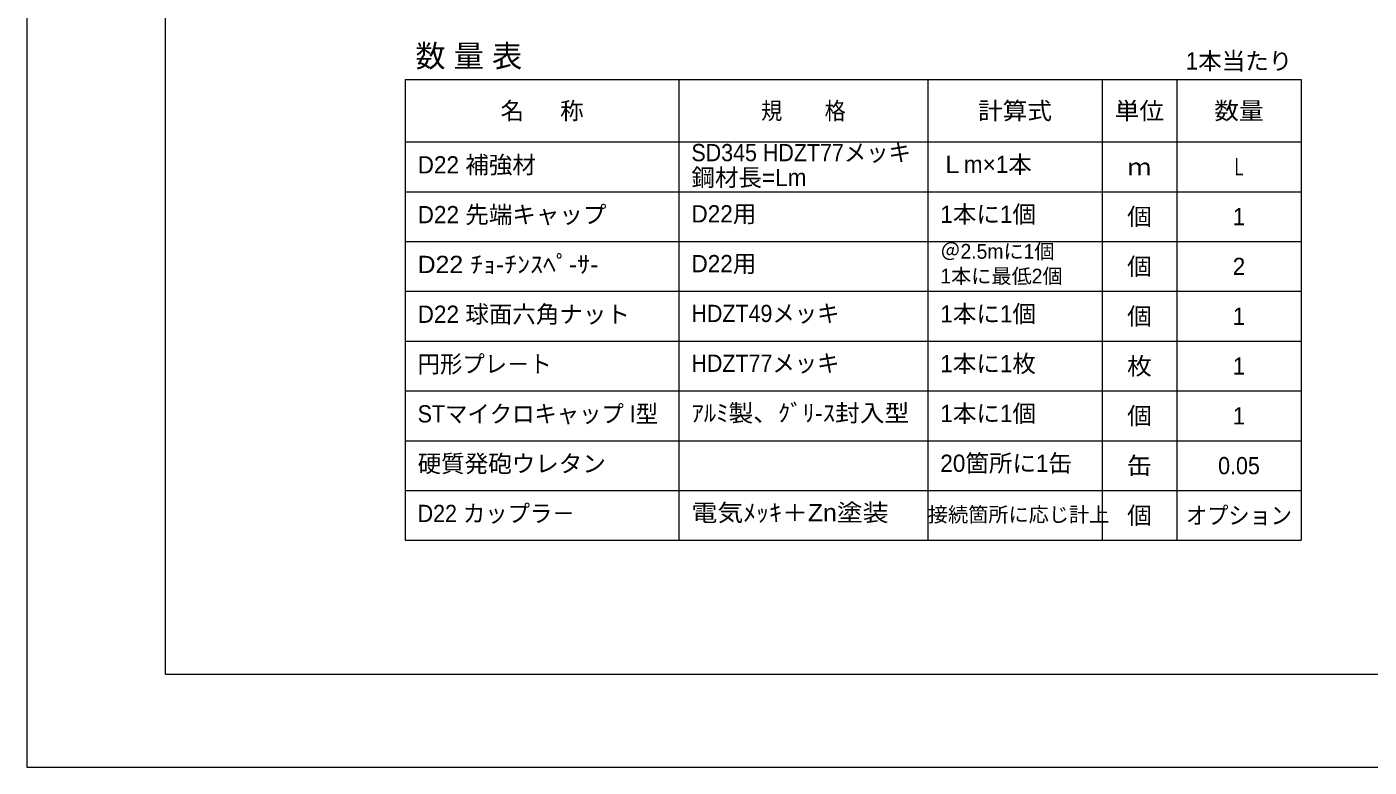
# Model space of a CAD drawing. Units: millimetres at full size, sheet at 1:2; details may follow other scales. Extents: x 1944 to 3626, y 1339 to 2527.
# Drawn here: x 1944 to 2483, y 1339 to 1636 of the extents above; entities that cross this region are included whole.
import ezdxf
from ezdxf.enums import TextEntityAlignment as Align

# ---------------------------------------------------------------- set-up
doc = ezdxf.new("R2010")
doc.units = ezdxf.units.MM
doc.header["$LTSCALE"] = 2
for name, color, linetype, lineweight in [('7 枠・タイトル', 7, 'Continuous', 13), ('8 数量表', 7, 'Continuous', 13), ('Defpoints_2', 7, 'Continuous', 13)]:
    doc.layers.add(name, color=color, linetype=linetype, lineweight=lineweight)
doc.styles.add('ＭＳ Ｐゴシック', font='')
doc.styles.get('ＭＳ Ｐゴシック').set_extended_font_data('MS PGothic')

msp = doc.modelspace()

# ---------------------------------------------------------------- linework, layer by layer
at = {"layer": '7 枠・タイトル'}
for p, q in [((1999.573, 1375.966), (1999.573, 2489.518)), ((3570.269, 1375.966), (1999.573, 1375.966))]:
    msp.add_line(p, q, dxfattribs=at)
at = {"layer": '8 数量表'}
for p, q in [((2095.946, 1614.822), (2095.946, 1429.822)), ((2095.946, 1614.822), (2455.946, 1614.822)), ((2205.946, 1614.822), (2205.946, 1429.822)), ((2305.946, 1614.822), (2305.946, 1429.822)), ((2375.946, 1614.822), (2375.946, 1429.822)), ((2405.946, 1614.822), (2405.946, 1429.822)), ((2455.946, 1614.822), (2455.946, 1429.822)), ((2095.946, 1589.822), (2455.946, 1589.822)), ((2095.946, 1569.822), (2455.946, 1569.822)), ((2095.946, 1549.822), (2455.946, 1549.822)), ((2095.946, 1529.822), (2455.946, 1529.822)), ((2095.946, 1509.822), (2455.946, 1509.822)), ((2095.946, 1489.822), (2455.946, 1489.822)), ((2095.946, 1469.822), (2455.946, 1469.822)), ((2095.946, 1469.822), (2455.946, 1469.822)), ((2095.946, 1449.822), (2455.946, 1449.822)), ((2095.946, 1449.822), (2455.946, 1449.822)), ((2095.946, 1429.822), (2455.946, 1429.822))]:
    msp.add_line(p, q, dxfattribs=at)
at = {"layer": 'Defpoints_2'}
msp.add_lwpolyline([(1943.921, 1338.742), (3625.921, 1338.742), (3625.921, 2526.742), (1943.921, 2526.742)], close=True, dxfattribs=at)

# ---------------------------------------------------------------- texts
at = {"layer": '8 数量表', "style": 'ＭＳ Ｐゴシック'}
for s, height, p in [('数 量 表', 8.908, (2100.019, 1617.189)), ('D22 補強材', 6.928, (2100.946, 1575.08)), ('Ｌm×1本', 6.928, (2310.946, 1575.242)), ('鋼材長=Lm', 6.928, (2210.946, 1569.993)), ('D22 先端キャップ', 6.928, (2100.946, 1555.08)), ('D22用', 6.928, (2210.946, 1555.402)), ('1本に1個', 6.928, (2310.946, 1555.242)), ('＠2.5mに1個', 5.938, (2310.946, 1541.128)), ('D22用', 6.928, (2210.946, 1535.402)), ('1本に最低2個', 5.938, (2310.946, 1531.183)), ('D22 球面六角ナット', 6.928, (2100.946, 1515.08)), ('1本に1個', 6.928, (2310.946, 1515.242)), ('1本に1枚', 6.928, (2310.946, 1495.242)), ('1本に1個', 6.928, (2310.946, 1475.242)), ('硬質発砲ウレタン', 6.928, (2100.946, 1455.08)), ('20箇所に1缶', 6.928, (2310.946, 1455.242)), ('接続箇所に応じ計上', 5.938, (2305.946, 1435.432))]:
    msp.add_text(s, height=height, dxfattribs=at).set_placement(p, align=Align.BOTTOM_LEFT)
for s, p in [('1本当たり', (2430.946, 1622.322)), ('名\u3000  称', (2150.946, 1602.322)), ('ｍ', (2390.946, 1579.822)), ('1', (2430.946, 1559.822)), ('2', (2430.946, 1539.822)), ('1', (2430.946, 1519.822)), ('1', (2430.946, 1499.822)), ('1', (2430.946, 1479.822))]:
    msp.add_text(s, height=6.928, dxfattribs=at).set_placement(p, align=Align.MIDDLE_CENTER)
for s, width, p in [('規\u3000\u3000格', 0.9, (2255.946, 1602.322)), ('計算式', 1.05, (2340.946, 1602.322)), ('単位', 1.05, (2390.946, 1602.322)), ('数量', 1.05, (2430.946, 1602.322)), ('Ｌ', 0.65, (2430.946, 1579.822)), ('個', 1.05, (2390.946, 1559.822)), ('個', 1.05, (2390.946, 1539.822)), ('個', 1.05, (2390.946, 1519.822)), ('枚', 1.05, (2390.946, 1499.822)), ('個', 1.05, (2390.946, 1479.822)), ('缶', 1.05, (2390.946, 1459.822)), ('0.05', 0.95, (2430.946, 1459.822)), ('個', 1.05, (2390.946, 1439.822)), ('オプション', 0.9, (2430.946, 1439.822))]:
    msp.add_text(s, height=6.928, dxfattribs=dict(at, width=width)).set_placement(p, align=Align.MIDDLE_CENTER)
for s, width, p in [('SD345 HDZT77メッキ', 0.95, (2210.946, 1579.993)), ('D22 ﾁｮ-ﾁﾝｽﾍﾟ-ｻ-', 1.1, (2100.946, 1535.08)), ('HDZT49メッキ', 0.95, (2210.946, 1515.402)), ('円形プレ－ト', 0.95, (2100.946, 1495.08)), ('HDZT77メッキ', 0.95, (2210.946, 1495.402)), ('STマイクロキャップ I型', 0.95, (2100.946, 1475.08)), ('ｱﾙﾐ製、ｸﾞﾘ-ｽ封入型', 1.05, (2210.946, 1475.402)), ('電気ﾒｯｷ＋Zn塗装', 1.1, (2210.946, 1435.402)), ('D22 カップラ－', 0.95, (2100.946, 1435.08))]:
    msp.add_text(s, height=6.928, dxfattribs=dict(at, width=width)).set_placement(p, align=Align.BOTTOM_LEFT)

doc.saveas('drawing.dxf')
